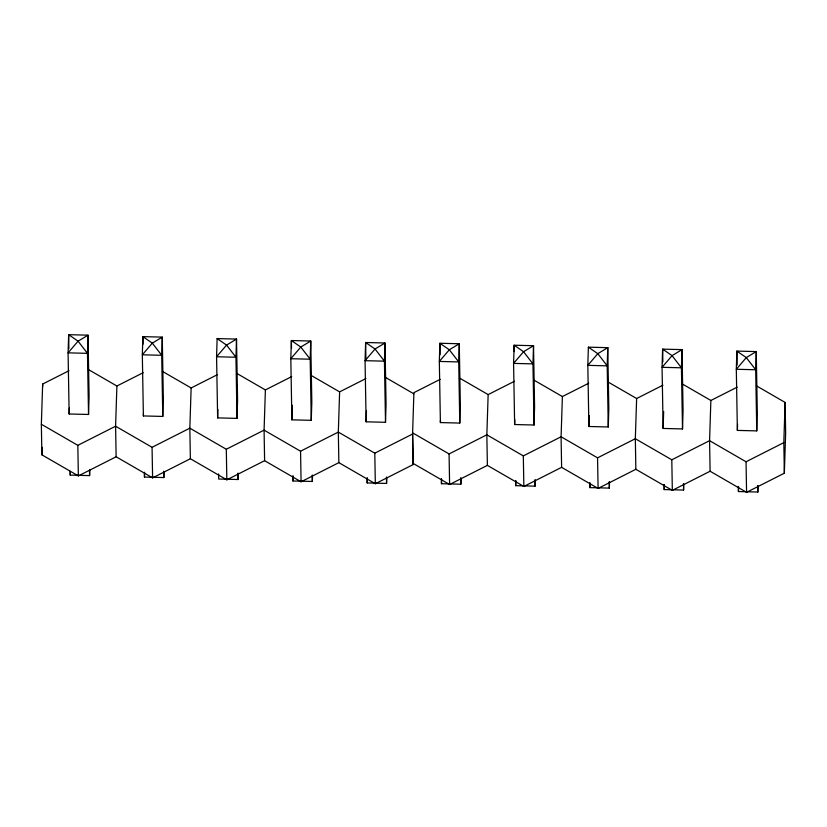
<?xml version="1.0" encoding="UTF-8"?>
<svg xmlns="http://www.w3.org/2000/svg" width="827" height="827" viewBox="0 0 827 827"><rect width="100%" height="100%" fill="white"/><g stroke="black" fill="none" stroke-linecap="round" stroke-linejoin="round"><path stroke-width="1.24" d="M69.148 413.986L68.083 352.85L68.651 334.677L88.024 335.162L89.089 396.288L88.53 414.472L69.148 413.986L69.344 407.928M89.781 469.54L89.595 475.597L70.223 475.111L70.336 471.483M143.391 415.94L142.327 354.804L142.885 336.63L162.268 337.116L163.332 398.252L162.774 416.426L143.391 415.94L143.474 413.51M164.025 471.504L163.839 477.561L144.467 477.076L144.611 472.227M217.129 338.584L216.571 356.757L217.635 417.893L237.018 418.379L237.576 400.206L236.512 339.07L217.129 338.584L226.557 345.086L235.943 357.243L237.018 418.379M217.635 417.893L217.904 409.417M218.617 473.933L218.7 479.029L238.083 479.515L238.269 473.457M291.879 419.847L290.815 358.722L291.373 340.538L310.756 341.024L311.82 402.16L311.262 420.333L291.879 419.847L292.334 405.313M312.513 475.411L312.327 481.469L292.944 480.983L293.099 476.135M366.123 421.811L365.058 360.675L365.617 342.502L385 342.988L386.064 404.114L385.506 422.297L366.123 421.811L366.464 410.905M386.757 477.365L386.571 483.433L367.188 482.937L367.343 478.099M440.398 422.576L439.333 361.44L439.902 343.267L459.274 343.753L460.339 404.889L459.781 423.062L440.398 422.576L440.481 420.147M461.032 478.14L460.846 484.198L441.473 483.712L441.618 478.864M514.642 424.53L513.577 363.394L514.146 345.221L533.518 345.707L534.583 406.843L534.025 425.016L514.642 424.53L514.797 419.682M535.276 480.094L535.09 486.152L515.717 485.666L515.862 480.818M588.379 347.175L587.821 365.348L588.886 426.484L608.269 426.97L608.827 408.796L607.762 347.66L588.379 347.175L597.807 353.677L607.204 365.844L608.269 426.97M588.886 426.484L589.227 415.578M609.52 482.048L609.334 488.106L589.961 487.62L590.064 483.981M663.13 428.448L662.065 367.312L662.623 349.128L682.006 349.625L683.071 410.75L682.513 428.934L663.13 428.448L663.657 411.484M683.764 484.002L683.578 490.06L664.195 489.574L664.35 484.736M737.374 430.402L736.309 369.266L736.867 351.093L756.25 351.578L757.315 412.714L756.757 430.888L737.374 430.402L737.56 424.344M758.008 485.966L757.821 492.024L738.439 491.538L738.594 486.69M413.252 459.647L413.097 464.609L375.324 483.733L338.853 462.655L301.08 481.779L264.609 460.701L226.836 479.825L190.365 458.737L152.602 477.872L116.131 456.783L78.358 475.907L41.888 454.829L41.35 424.261L42.653 384.059L68.972 370.723M41.888 454.829L42.125 447.293M143.216 372.688L116.896 386.013L115.594 426.215L116.131 456.783M217.46 374.641L191.14 387.966L189.838 428.179L190.365 458.737M291.704 376.595L265.384 389.93L264.082 430.133L264.609 460.701M365.947 378.549L339.618 391.884L338.326 432.087L338.853 462.655M413.097 464.609L412.57 434.041L413.903 392.649L440.222 379.314M514.466 381.278L488.147 394.603L486.845 434.806L487.382 465.374L523.853 486.462L561.616 467.338L598.097 488.416L635.86 469.291L672.33 490.37L710.104 471.245L746.574 492.323L784.347 473.199L785.65 432.997L785.112 402.429L756.385 385.816M588.71 383.232L562.391 396.557L561.088 436.77L561.616 467.338M662.954 385.186L636.635 398.521L635.332 438.723L635.86 469.291M737.198 387.15L710.869 400.475L709.576 440.677L710.104 471.245M784.347 473.199L783.82 442.641L785.112 402.429M41.35 424.261L77.821 445.339L115.594 426.215L152.065 447.304L189.838 428.179L226.309 449.257L264.082 430.133L300.552 451.211L338.326 432.087L374.796 453.165L412.57 434.041M487.382 465.374L449.609 484.498L413.138 463.42L412.601 432.852L449.071 453.94L486.845 434.806L523.315 455.894L561.088 436.77L597.559 457.848L635.332 438.723L671.803 459.802L709.576 440.677L746.047 461.766L783.82 442.641M682.141 383.862L710.869 400.475M607.897 381.909L636.635 398.521M533.653 379.955L562.391 396.557M459.409 377.991L488.147 394.603M385.134 377.226L413.862 393.838M310.89 375.272L339.618 391.884M236.646 373.318L265.384 389.93M162.402 371.364L191.14 387.966M88.158 369.4L116.896 386.013M756.757 430.888L755.682 369.752L756.25 351.578L746.295 357.595L736.309 369.266L755.682 369.752L746.295 357.595L736.867 351.093L737.115 365.1M757.708 485.656L757.821 492.024M746.047 461.766L746.574 492.323M738.356 486.441L738.439 491.538M682.513 428.934L681.438 367.798L682.006 349.625L672.051 355.641L662.065 367.312L681.438 367.798L672.051 355.641L662.623 349.128L662.851 361.875M683.464 483.692L683.578 490.06M671.803 459.802L672.33 490.37M664.112 484.488L664.195 489.574M609.22 481.738L609.334 488.106M597.559 457.848L598.097 488.416M589.868 482.523L589.961 487.62M534.025 425.016L532.96 363.88L533.518 345.707L523.563 351.723L513.577 363.394L532.96 363.88L523.563 351.723L514.146 345.221L514.249 351.589M534.976 479.784L535.09 486.152M523.315 455.894L523.853 486.462M515.624 480.57L515.717 485.666M459.781 423.062L458.716 361.926L459.274 343.753L449.319 349.769L439.333 361.44L458.716 361.926L449.319 349.769L439.902 343.267L440.098 354.731M460.732 477.83L460.846 484.198M449.071 453.94L449.609 484.498M441.38 478.616L441.473 483.712M385.506 422.297L384.431 361.161L385 342.988L375.034 349.004L365.058 360.675L384.431 361.161L375.034 349.004L365.617 342.502L365.906 359.052M386.457 477.065L386.571 483.433M374.796 453.165L375.324 483.733M367.105 477.851L367.188 482.937M311.262 420.333L310.187 359.207L310.756 341.024L300.801 347.051L290.815 358.722L310.187 359.207L300.801 347.051L291.373 340.538L291.507 348.188M312.213 475.101L312.327 481.469M300.552 451.211L301.08 481.779M292.861 475.887L292.944 480.983M237.969 473.147L238.083 479.515M226.309 449.257L226.836 479.825M162.774 416.426L161.71 355.29L162.268 337.116L152.313 343.133L142.327 354.804L161.71 355.29L152.313 343.133L142.885 336.63L143.019 344.27M163.725 471.194L163.839 477.561M152.065 447.304L152.602 477.872M144.394 473.251L144.467 477.076M88.53 414.472L87.466 353.336L88.024 335.162L78.069 341.179L68.083 352.85L87.466 353.336L78.069 341.179L68.651 334.677L68.889 348.684M89.512 470.511L89.595 475.597M77.821 445.339L78.358 475.907M70.15 471.297L70.223 475.111M42.653 384.059L42.694 386.602M236.512 339.07L235.943 357.243L216.571 356.757L226.557 345.086L236.512 339.07M607.762 347.66L607.204 365.844L587.821 365.348L597.807 353.677L607.762 347.66"/></g></svg>
